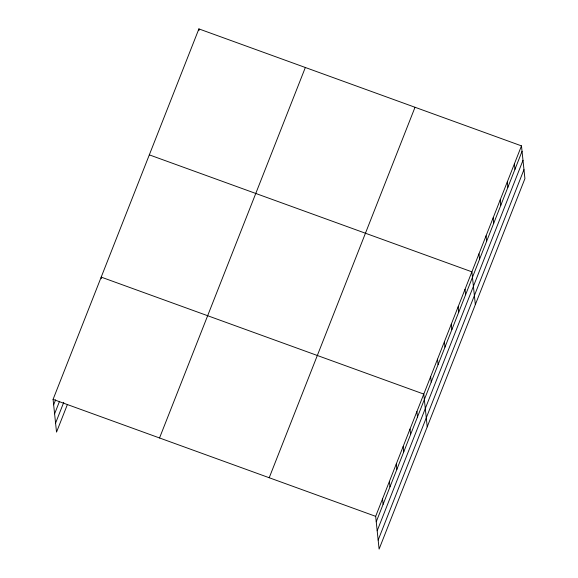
<?xml version="1.0" encoding="UTF-8"?>
<svg xmlns="http://www.w3.org/2000/svg" width="578" height="578" viewBox="0 0 578 578"><rect width="100%" height="100%" fill="white"/><g stroke="black" fill="none" stroke-linecap="round" stroke-linejoin="round"><path stroke-width="0.87" d="M67.33 404.679L56.528 432.127L53.082 399.369L198.897 28.9L521.472 145.873L524.918 178.631L379.103 549.1L375.664 516.342L521.472 145.873M53.653 404.81L55.618 399.824M54.607 413.826L59.512 401.349M55.582 423.11L63.761 402.317M159.535 437.972L305.343 67.503M269.211 477.739L415.018 107.277M376.235 521.79L522.042 151.32M377.181 530.799L522.996 160.33M378.156 540.083L523.971 169.621M149.319 154.861L471.901 271.833L475.34 304.592M53.082 399.369L375.664 516.342M514.391 163.87L514.962 169.311M507.311 181.86L507.881 187.308M500.23 199.858L500.801 205.298M493.142 217.855L493.713 223.296M486.062 235.846L486.633 241.286M478.981 253.843L479.552 259.284M465.023 289.296L465.593 294.744M458.152 306.766L458.722 312.207M451.274 324.229L451.851 329.67M444.403 341.692L444.973 347.14M437.532 359.162L438.102 364.602M430.653 376.625L431.224 382.065M427.221 426.846L423.782 394.088L101.201 277.115L101.367 278.668M416.904 411.55L417.482 416.998M410.033 429.02L410.604 434.461M403.162 446.483L403.733 451.924M396.284 463.946L396.855 469.394M389.413 481.416L389.984 486.857M382.535 498.879L383.106 504.319M198.897 28.9L199.056 30.453"/></g></svg>
